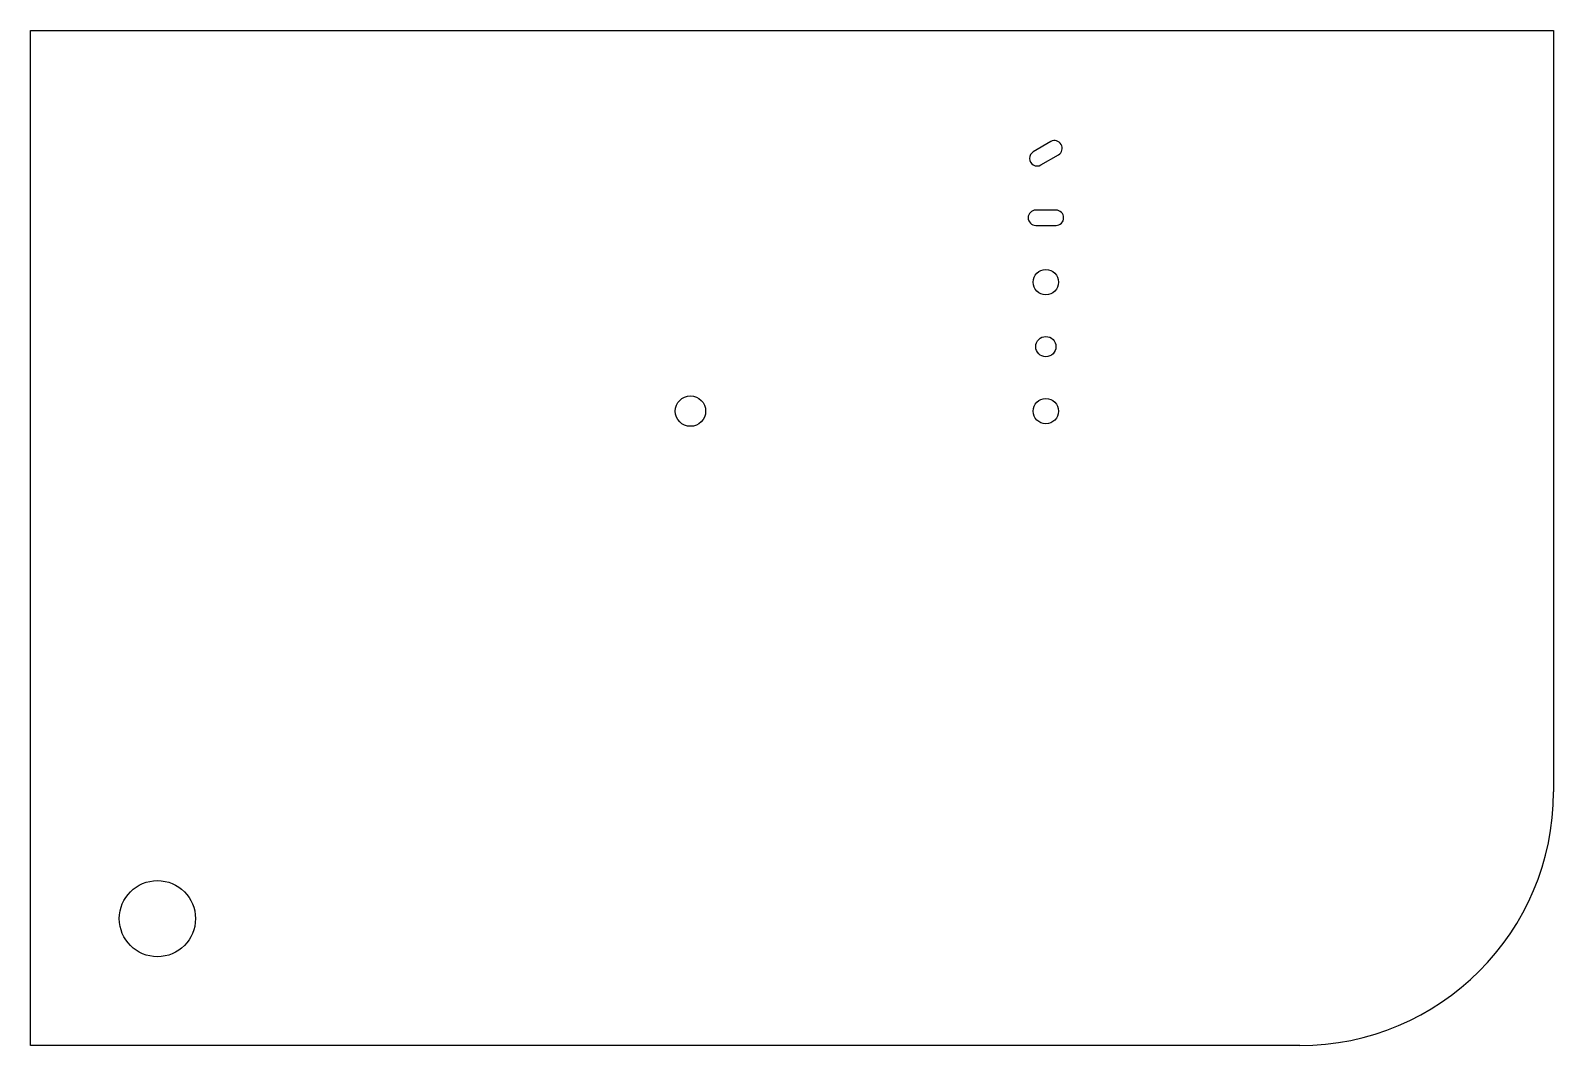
# Model space of a CAD drawing. Header units: inches. Extents: x 0.79 to 3.15, y -2.17 to -0.59.
import ezdxf

# ---------------------------------------------------------------- set-up
doc = ezdxf.new("R2010")
doc.units = ezdxf.units.IN
doc.header["$MEASUREMENT"] = 0
doc.layers.add('Edge.Cuts', color=254, linetype='CONTINUOUS', true_color=0xd0d2cd)

msp = doc.modelspace()

# ---------------------------------------------------------------- linework, layer by layer
at = {"layer": 'Edge.Cuts', "linetype": 'CONTINUOUS'}
for p, q in [((0.7874, -0.5906), (3.1496, -0.5906)), ((0.7874, -2.1654), (0.7874, -0.5906)), ((3.1496, -0.5906), (3.1496, -1.7717)), ((2.3699, -0.763), (2.3427, -0.7787)), ((2.3545, -0.7992), (2.3817, -0.7835)), ((2.378, -0.8693), (2.3465, -0.8693)), ((2.3465, -0.8929), (2.378, -0.8929)), ((2.7559, -2.1654), (0.7874, -2.1654))]:
    msp.add_line(p, q, dxfattribs=at)
at = {"layer": 'Edge.Cuts'}
for centre, radius in [((2.3622, -0.9811), 0.0197), ((2.3622, -1.0811), 0.0157), ((1.811, -1.1811), 0.0236), ((2.3622, -1.1811), 0.0197), ((0.9843, -1.9685), 0.0591)]:
    msp.add_circle(centre, radius, dxfattribs=at)
for centre, radius, start, end in [((2.3486, -0.789), 0.0118, 120, 300), ((2.3758, -0.7732), 0.0118, -60, 120), ((2.3465, -0.8811), 0.0118, 90, 270), ((2.378, -0.8811), 0.0118, -90, 90), ((2.7559, -1.7717), 0.3937, -90, 0)]:
    msp.add_arc(centre, radius, start, end, dxfattribs=at)

doc.saveas('drawing.dxf')
